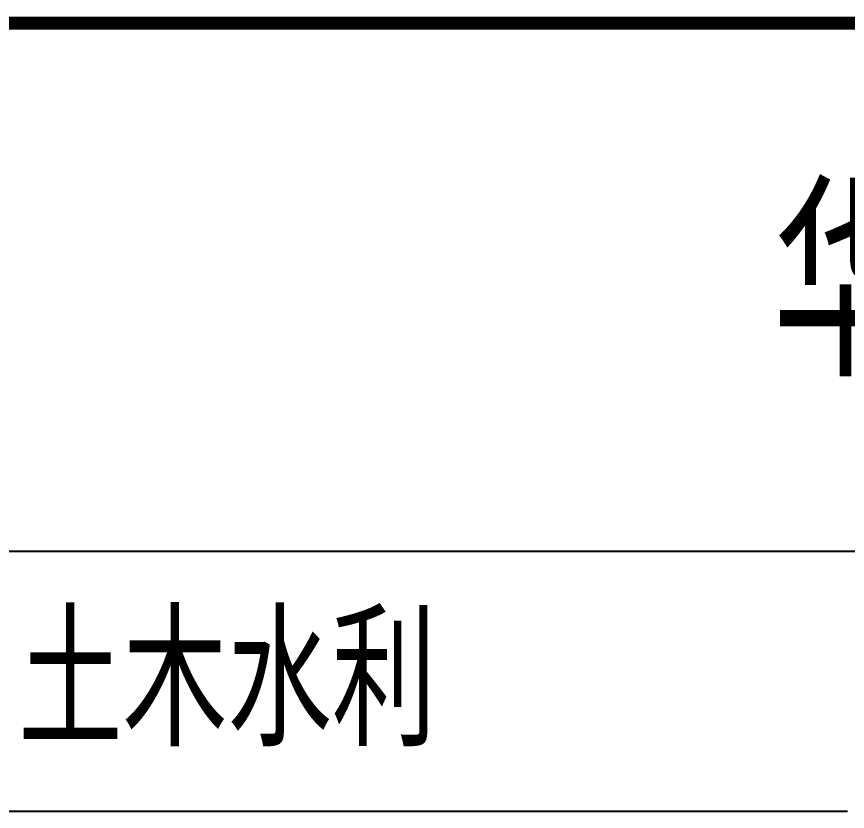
# Model space of a CAD drawing. Extents: x 31132 to 885236, y 345273 to 1212165.
# Drawn here: x 346847 to 348833, y 461394 to 463294 of the extents above; entities that cross this region are included whole.
import ezdxf

# ---------------------------------------------------------------- set-up
doc = ezdxf.new("R2010")
doc.units = 0
doc.header["$LTSCALE"] = 1000
doc.layers.add('PUB_TITLE', color=4, linetype='CONTINUOUS')
doc.layers.add('TEXT', color=7, linetype='CONTINUOUS')
doc.styles.add('TSSD_Rein', font='tssdeng.shx', dxfattribs={"width": 0.7, "bigfont": 'hztxt.shx'})

msp = doc.modelspace()

# ---------------------------------------------------------------- linework, layer by layer
at = {"layer": 'PUB_TITLE', "color": 4}
for p, q in [((344417.04, 462016.02), (358479.54, 462016.02)), ((348832.9, 461394.16), (344417.04, 461394.16))]:
    msp.add_line(p, q, dxfattribs=at)
at = {"layer": 'PUB_TITLE', "color": 4, "const_width": 31.25}
msp.add_lwpolyline([(358479.54, 463278.55), (344417.04, 463278.55)], dxfattribs=at)

# ---------------------------------------------------------------- texts
at = {"layer": 'TEXT', "style": 'TSSD_Rein', "width": 0.8}
msp.add_text('华南理工大学土木与交通学院高等钢结构课程设计', height=437.5, dxfattribs=at).set_placement((348653.55, 462433.88))
at = {"layer": 'TEXT', "lineweight": 20, "style": 'TSSD_Rein', "width": 0.8}
msp.add_text('土木水利', height=312.5, dxfattribs=at).set_placement((346850.56, 461549.94))

doc.saveas('drawing.dxf')
